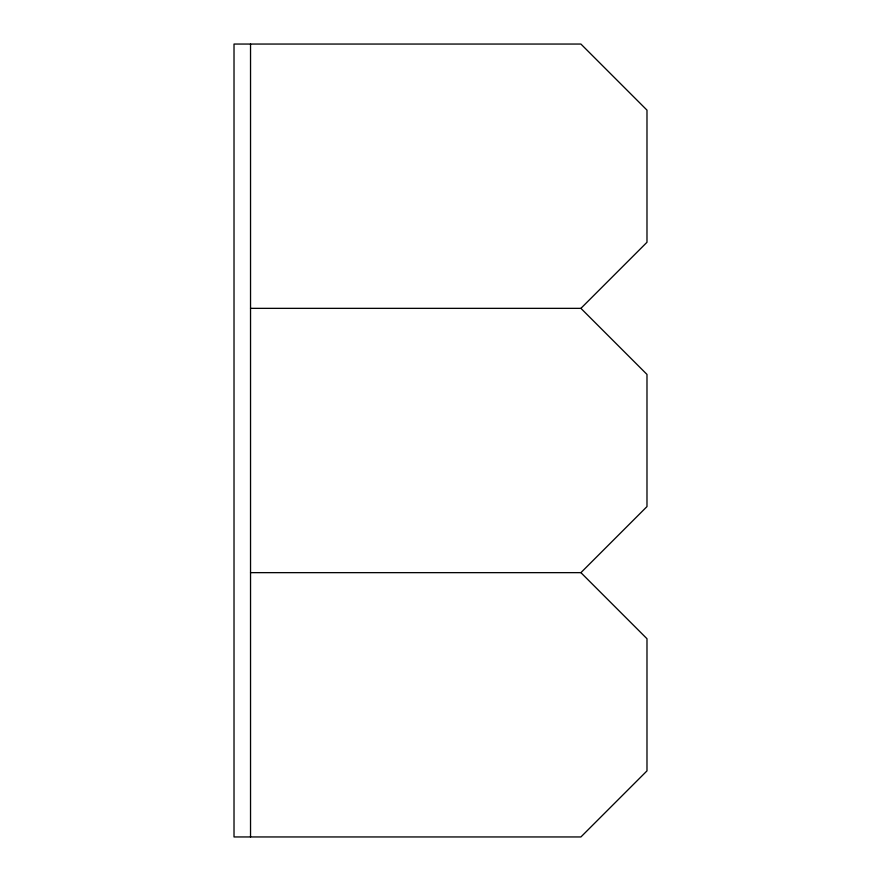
<?xml version="1.0" encoding="UTF-8"?>
<svg xmlns="http://www.w3.org/2000/svg" width="881" height="881" viewBox="0 0 881 881"><rect width="100%" height="100%" fill="white"/><g stroke="black" fill="none" stroke-linecap="round" stroke-linejoin="round"><path stroke-width="1.32" d="M250.534 308.35L580.909 308.35L646.984 242.275L646.984 110.125L580.909 44.05L234.016 44.05L234.016 836.95L580.909 836.95L646.984 770.875L646.984 638.725L580.909 572.65L250.534 572.65M580.909 572.65L646.984 506.575L646.984 374.425L580.909 308.35M250.534 44.05L250.534 836.95"/></g></svg>
